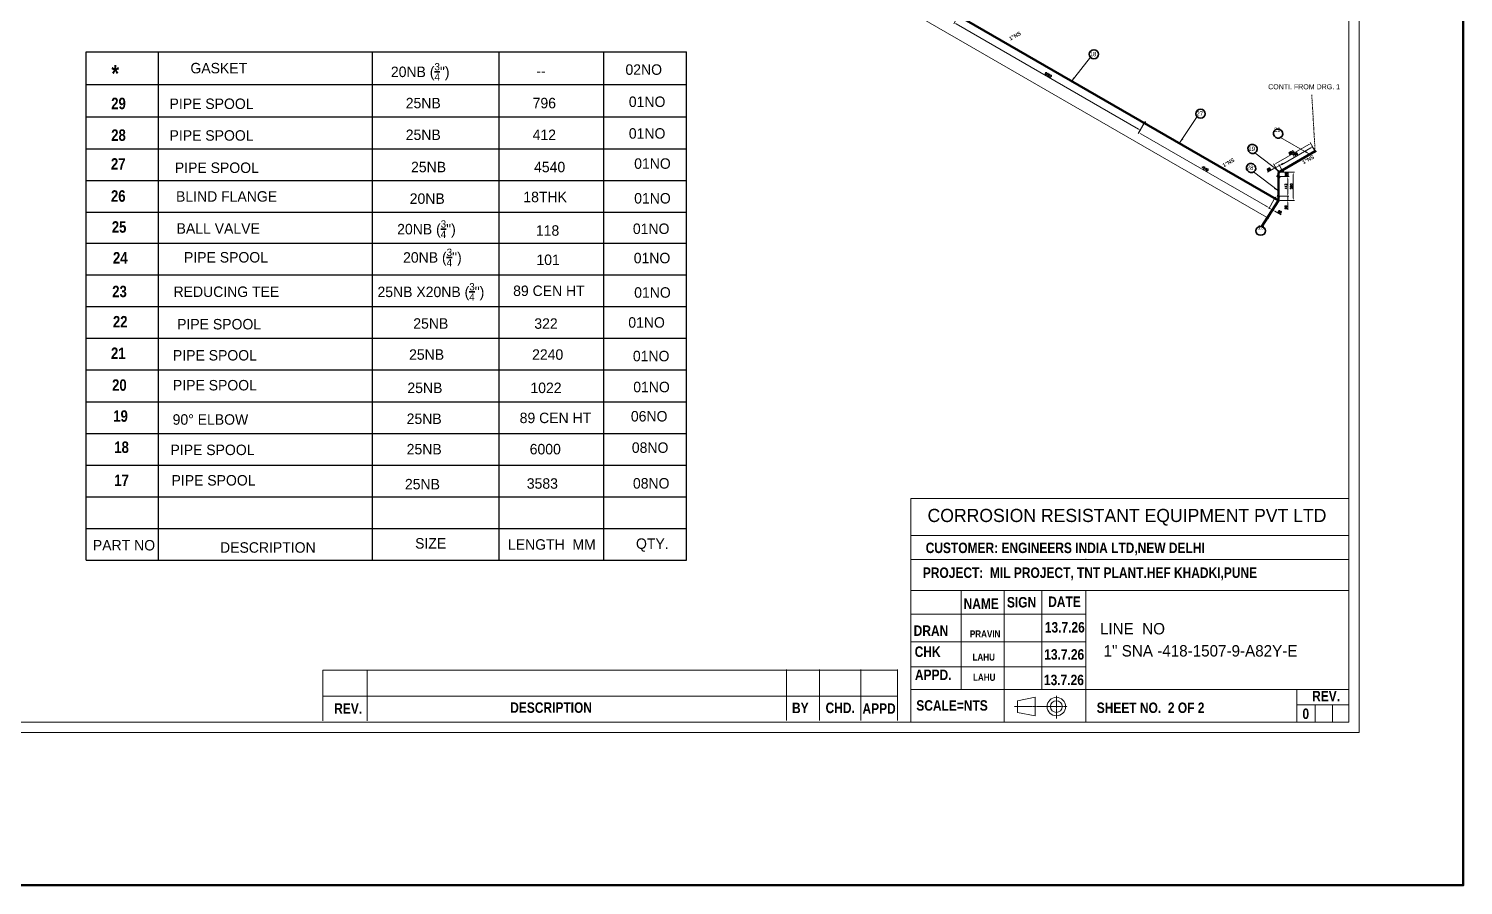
# Model space of a CAD drawing. Extents: x 111418 to 267280, y -151895 to -98368.
# Drawn here: x 198334 to 228410, y -135054 to -117101 of the extents above; entities that cross this region are included whole.
import ezdxf

# ---------------------------------------------------------------- set-up
doc = ezdxf.new("R2010")
doc.units = 0
doc.header["$MEASUREMENT"] = 0
doc.linetypes.add('CENTER', pattern=[2, 1.25, -0.25, 0.25, -0.25])
doc.linetypes.add('HIDDEN', pattern=[0.375, 0.25, -0.125])
doc.layers.get('0').update_dxf_attribs({"lineweight": 5})
doc.layers.get('DEFPOINTS').update_dxf_attribs({"lineweight": 5})
doc.layers.add('TEXT', color=4, linetype='Continuous', lineweight=5)
doc.styles.add('CHEM', font='isocp.shx')
doc.styles.add('MtXpl_Arial_Narrow', font='ARIALNB.TTF')
doc.styles.add('romans', font='romans.shx')
doc.styles.get("Standard").update_dxf_attribs({"font": 'romans.shx'})
doc.dimstyles.new('CHEM@123', dxfattribs={"dimscale": 26, "dimtxt": 1, "dimasz": 1, "dimexe": 0.5, "dimexo": 0.5, "dimgap": 0.4, "dimtad": 1, "dimdec": 0, "dimzin": 12, "dimdsep": 46, "dimtxsty": 'CHEM', "dimcen": 0.09, "dimclrd": 251, "dimclre": 251, "dimclrt": 3, "dimadec": 1, "dimazin": 2, "dimtfac": 1, "dimtdec": 0, "dimtmove": 0, "dimatfit": 3, "dimfxl": 0.18, "dimtolj": 1, "dimtzin": 0, "dimlwd": -1, "dimlwe": -1, "dimarcsym": 0})

# ---------------------------------------------------------------- blocks, each defined once
blk = doc.blocks.new('*D924')
at = {"layer": 'DEFPOINTS', "color": 0, "lineweight": 50, "ltscale": 100, "transparency": 16777216}
for p in [(224536, -120111), (224536, -120701), (224846, -120701)]:
    blk.add_point(p, dxfattribs=at)
at = {"layer": 'TEXT', "color": 2, "ltscale": 100, "transparency": 16777216}
for p, q in [((224559, -120111), (224868, -120111)), ((224846, -120156), (224846, -120656)), ((224559, -120701), (224868, -120701))]:
    blk.add_line(p, q, dxfattribs=at)
at = {"layer": 'TEXT', "color": 2, "lineweight": 50, "ltscale": 100, "transparency": 16777216}
for points in [[(224838, -120156), (224853, -120156), (224846, -120111)], [(224838, -120656), (224853, -120656), (224846, -120701)]]:
    blk.add_solid(points, dxfattribs=at)
at = {"layer": 'TEXT', "color": 0, "lineweight": 20, "ltscale": 100, "transparency": 16777216, "insert": (224805, -120406), "char_height": 45, "attachment_point": 5, "rotation": 90, "style": 'romans'}
blk.add_mtext('\\A1;590', dxfattribs=at)
blk = doc.blocks.new('*D938')
at = {"layer": 'DEFPOINTS', "color": 0, "lineweight": 50, "ltscale": 100, "transparency": 16777216}
for p in [(199123, -106029), (224536, -120701), (224322, -121073)]:
    blk.add_point(p, dxfattribs=at)
at = {"layer": 'TEXT', "color": 2, "ltscale": 100, "transparency": 16777216}
for p, q in [((199112, -106048), (198897, -106420)), ((198947, -106423), (224283, -121051)), ((224525, -120721), (224310, -121093))]:
    blk.add_line(p, q, dxfattribs=at)
at = {"layer": 'TEXT', "color": 2, "lineweight": 50, "ltscale": 100, "transparency": 16777216}
for points in [[(198951, -106417), (198943, -106430), (198908, -106401)], [(224286, -121044), (224279, -121057), (224322, -121073)]]:
    blk.add_solid(points, dxfattribs=at)
at = {"layer": 'TEXT', "color": 0, "lineweight": 20, "ltscale": 100, "transparency": 16777216, "insert": (211635, -113702), "char_height": 45, "attachment_point": 5, "rotation": 329.9996, "style": 'romans'}
blk.add_mtext('\\A1;40718', dxfattribs=at)
blk = doc.blocks.new('*D933')
at = {"layer": 'DEFPOINTS', "color": 0, "lineweight": 50, "ltscale": 100, "transparency": 16777216}
for p in [(225303, -119669), (224443, -119951), (224536, -120111)]:
    blk.add_point(p, dxfattribs=at)
at = {"layer": 'TEXT', "color": 2, "ltscale": 100, "transparency": 16777216}
for p, q in [((225171, -119531), (224482, -119928)), ((225292, -119649), (225199, -119489)), ((224525, -120092), (224432, -119931))]:
    blk.add_line(p, q, dxfattribs=at)
at = {"layer": 'TEXT', "color": 2, "lineweight": 50, "ltscale": 100, "transparency": 16777216}
for points in [[(225167, -119524), (225175, -119537), (225210, -119508)], [(224479, -119922), (224486, -119935), (224443, -119951)]]:
    blk.add_solid(points, dxfattribs=at)
at = {"layer": 'TEXT', "color": 0, "lineweight": 20, "ltscale": 100, "transparency": 16777216, "insert": (224806, -119694), "char_height": 45, "attachment_point": 5, "rotation": 30, "style": 'romans'}
blk.add_mtext('\\A1;885', dxfattribs=at)
blk = doc.blocks.new('*D934')
at = {"layer": 'DEFPOINTS', "color": 0, "lineweight": 50, "ltscale": 100, "transparency": 16777216}
for p in [(224478, -120010), (224536, -120111), (224613, -120067)]:
    blk.add_point(p, dxfattribs=at)
at = {"layer": 'TEXT', "color": 2, "ltscale": 100, "transparency": 16777216}
for p, q in [((224525, -120092), (224467, -119991)), ((224555, -119966), (224478, -120010)), ((224602, -120047), (224544, -119946)), ((224594, -119943), (224633, -119921)), ((224439, -120033), (224308, -120109))]:
    blk.add_line(p, q, dxfattribs=at)
at = {"layer": 'TEXT', "color": 2, "lineweight": 50, "ltscale": 100, "transparency": 16777216}
for points in [[(224590, -119937), (224598, -119950), (224555, -119966)], [(224435, -120026), (224443, -120039), (224478, -120010)]]:
    blk.add_solid(points, dxfattribs=at)
at = {"layer": 'TEXT', "color": 0, "lineweight": 20, "ltscale": 100, "transparency": 16777216, "insert": (224333, -120047), "char_height": 45, "attachment_point": 5, "rotation": 30, "style": 'romans'}
blk.add_mtext('\\A1;89', dxfattribs=at)
blk = doc.blocks.new('*D946')
at = {"layer": 'DEFPOINTS', "color": 0, "lineweight": 50, "ltscale": 100, "transparency": 16777216}
for p in [(225249, -119575), (225303, -119669), (224613, -120067)]:
    blk.add_point(p, dxfattribs=at)
at = {"layer": 'TEXT', "color": 2, "ltscale": 100, "transparency": 16777216}
for p, q in [((224598, -119951), (225210, -119598)), ((225292, -119649), (225237, -119556)), ((224602, -120047), (224548, -119954))]:
    blk.add_line(p, q, dxfattribs=at)
at = {"layer": 'TEXT', "color": 2, "lineweight": 50, "ltscale": 100, "transparency": 16777216}
for points in [[(225206, -119591), (225213, -119604), (225249, -119575)], [(224594, -119944), (224602, -119957), (224559, -119973)]]:
    blk.add_solid(points, dxfattribs=at)
at = {"layer": 'TEXT', "color": 0, "lineweight": 20, "ltscale": 100, "transparency": 16777216, "insert": (224884, -119739), "char_height": 45, "attachment_point": 5, "rotation": 30, "style": 'romans'}
blk.add_mtext('\\A1;796', dxfattribs=at)
blk = doc.blocks.new('*D947')
at = {"layer": 'DEFPOINTS', "color": 0, "lineweight": 50, "ltscale": 100, "transparency": 16777216}
for p in [(224536, -120111), (224536, -120200), (224737, -120200)]:
    blk.add_point(p, dxfattribs=at)
at = {"layer": 'TEXT', "color": 2, "ltscale": 100, "transparency": 16777216}
for p, q in [((224559, -120111), (224760, -120111)), ((224559, -120200), (224760, -120200)), ((224737, -120111), (224737, -120200))]:
    blk.add_line(p, q, dxfattribs=at)
at = {"layer": 'TEXT', "color": 0, "lineweight": 20, "ltscale": 100, "transparency": 16777216, "insert": (224697, -120151), "char_height": 45, "attachment_point": 5, "rotation": 90, "style": 'romans'}
blk.add_mtext('\\A1;89', dxfattribs=at)
blk = doc.blocks.new('*D948')
at = {"layer": 'DEFPOINTS', "color": 0, "lineweight": 50, "ltscale": 100, "transparency": 16777216}
for p in [(224536, -120613), (224536, -120701), (224729, -120701)]:
    blk.add_point(p, dxfattribs=at)
at = {"layer": 'TEXT', "color": 2, "ltscale": 100, "transparency": 16777216}
for p, q in [((224729, -120568), (224729, -120523)), ((224559, -120613), (224751, -120613)), ((224559, -120701), (224751, -120701)), ((224729, -120613), (224729, -120701)), ((224729, -120746), (224729, -120898))]:
    blk.add_line(p, q, dxfattribs=at)
at = {"layer": 'TEXT', "color": 2, "lineweight": 50, "ltscale": 100, "transparency": 16777216}
for points in [[(224721, -120568), (224736, -120568), (224729, -120613)], [(224721, -120746), (224736, -120746), (224729, -120701)]]:
    blk.add_solid(points, dxfattribs=at)
at = {"layer": 'TEXT', "color": 0, "lineweight": 20, "ltscale": 100, "transparency": 16777216, "insert": (224688, -120845), "char_height": 45, "attachment_point": 5, "rotation": 90, "style": 'romans'}
blk.add_mtext('\\A1;89', dxfattribs=at)
blk = doc.blocks.new('*D949')
at = {"layer": 'DEFPOINTS', "color": 0, "lineweight": 50, "ltscale": 100, "transparency": 16777216}
for p in [(224536, -120200), (224729, -120200), (224536, -120613)]:
    blk.add_point(p, dxfattribs=at)
at = {"layer": 'TEXT', "color": 2, "ltscale": 100, "transparency": 16777216}
for p, q in [((224559, -120200), (224751, -120200)), ((224729, -120568), (224729, -120245)), ((224559, -120613), (224751, -120613))]:
    blk.add_line(p, q, dxfattribs=at)
at = {"layer": 'TEXT', "color": 2, "lineweight": 50, "ltscale": 100, "transparency": 16777216}
for points in [[(224721, -120245), (224736, -120245), (224729, -120200)], [(224721, -120568), (224736, -120568), (224729, -120613)]]:
    blk.add_solid(points, dxfattribs=at)
at = {"layer": 'TEXT', "color": 0, "lineweight": 20, "ltscale": 100, "transparency": 16777216, "insert": (224688, -120407), "char_height": 45, "attachment_point": 5, "rotation": 90, "style": 'romans'}
blk.add_mtext('\\A1;412', dxfattribs=at)
blk = doc.blocks.new('*D955')
at = {"layer": 'DEFPOINTS', "color": 0, "lineweight": 50, "ltscale": 100, "transparency": 16777216}
for p in [(217827, -116828), (221724, -119078), (221639, -119226)]:
    blk.add_point(p, dxfattribs=at)
at = {"layer": 'TEXT', "color": 2, "ltscale": 100, "transparency": 16777216}
for p, q in [((217816, -116847), (217730, -116996)), ((217780, -116999), (221600, -119204)), ((221713, -119097), (221627, -119246))]:
    blk.add_line(p, q, dxfattribs=at)
at = {"layer": 'TEXT', "color": 2, "lineweight": 50, "ltscale": 100, "transparency": 16777216}
for points in [[(217784, -116992), (217777, -117005), (217741, -116976)], [(221603, -119197), (221596, -119210), (221639, -119226)]]:
    blk.add_solid(points, dxfattribs=at)
at = {"layer": 'TEXT', "color": 0, "lineweight": 20, "ltscale": 100, "transparency": 16777216, "insert": (219710, -118066), "char_height": 45, "attachment_point": 5, "rotation": 330, "style": 'romans'}
blk.add_mtext('\\A1;6000', dxfattribs=at)
blk = doc.blocks.new('*D956')
at = {"layer": 'DEFPOINTS', "color": 0, "lineweight": 50, "ltscale": 100, "transparency": 16777216}
for p in [(221724, -119078), (224343, -120857), (224459, -120657)]:
    blk.add_point(p, dxfattribs=at)
at = {"layer": 'TEXT', "color": 2, "ltscale": 100, "transparency": 16777216}
for p, q in [((221713, -119097), (221597, -119298)), ((221647, -119301), (224304, -120835)), ((224448, -120676), (224332, -120877))]:
    blk.add_line(p, q, dxfattribs=at)
at = {"layer": 'TEXT', "color": 2, "lineweight": 50, "ltscale": 100, "transparency": 16777216}
for points in [[(221651, -119294), (221644, -119307), (221609, -119278)], [(224308, -120828), (224301, -120841), (224343, -120857)]]:
    blk.add_solid(points, dxfattribs=at)
at = {"layer": 'TEXT', "color": 0, "lineweight": 20, "ltscale": 100, "transparency": 16777216, "insert": (222996, -120033), "char_height": 45, "attachment_point": 5, "rotation": 330, "style": 'romans'}
blk.add_mtext('\\A1;4540', dxfattribs=at)
blk = doc.blocks.new('*D957')
at = {"layer": 'DEFPOINTS', "color": 0, "lineweight": 50, "ltscale": 100, "transparency": 16777216}
for p in [(224419, -120904), (224459, -120657), (224536, -120701)]:
    blk.add_point(p, dxfattribs=at)
at = {"layer": 'TEXT', "color": 2, "ltscale": 100, "transparency": 16777216}
for p, q in [((224303, -120837), (224264, -120814)), ((224448, -120676), (224331, -120879)), ((224342, -120859), (224419, -120904)), ((224525, -120721), (224408, -120923)), ((224458, -120926), (224590, -121002))]:
    blk.add_line(p, q, dxfattribs=at)
at = {"layer": 'TEXT', "color": 2, "lineweight": 50, "ltscale": 100, "transparency": 16777216}
for points in [[(224307, -120830), (224300, -120843), (224342, -120859)], [(224462, -120920), (224455, -120933), (224419, -120904)]]:
    blk.add_solid(points, dxfattribs=at)
at = {"layer": 'TEXT', "color": 0, "lineweight": 20, "ltscale": 100, "transparency": 16777216, "insert": (224564, -120940), "char_height": 45, "attachment_point": 5, "rotation": 330, "style": 'romans'}
blk.add_mtext('\\A1;89', dxfattribs=at)

msp = doc.modelspace()

# ---------------------------------------------------------------- linework, layer by layer
at = {"lineweight": 20}
for p, q in [((216827.7, -126946.3), (216827.7, -131638.1)), ((216827.7, -126946.3), (226009.1, -126946.3)), ((216827.7, -127720), (226009.1, -127720)), ((216827.7, -128224.3), (226009.1, -128224.3)), ((220494.3, -128215.1), (220494.3, -128224.3)), ((216827.7, -128875.9), (226009.1, -128875.9)), ((217881, -128875.9), (217881, -130953.1)), ((218784.3, -128875.9), (218784.3, -131638.1)), ((219575.9, -128875.9), (219575.9, -130953.1)), ((220494.3, -128875.9), (220494.3, -131638.1)), ((216827.7, -129371.8), (220494.3, -129371.8)), ((216827.7, -129954.4), (220494.3, -129954.4)), ((216827.7, -130478.1), (220494.3, -130478.1)), ((204498.1, -130543.8), (216544.9, -130543.8)), ((205431.2, -130543.8), (205431.2, -131610.5)), ((214218.5, -130531), (214218.5, -131597.7)), ((214911, -130531), (214911, -131597.7)), ((215776.7, -130531), (215776.7, -131597.7)), ((216544.9, -130531), (216544.9, -131597.7)), ((204498.1, -131091.5), (216544.9, -131091.5)), ((216827.7, -130953.1), (226009.1, -130953.1)), ((219067, -131185.8), (219433.1, -131114.6)), ((219433.1, -131308.2), (219433.1, -131114.6)), ((224923, -130953.1), (224923, -131638.1)), ((219067, -131185.8), (219067, -131308.2)), ((219067, -131430.7), (219067, -131308.2)), ((219067, -131430.7), (219433.1, -131501.9)), ((219433.1, -131308.2), (219433.1, -131501.9)), ((224923, -131270.7), (226009.1, -131270.7)), ((225303.8, -131270.7), (225303.8, -131638.1)), ((225669.4, -131270.7), (225669.4, -131638.1))]:
    msp.add_line(p, q, dxfattribs=at)
at = {"color": 2, "linetype": 'CENTER', "lineweight": 20, "ltscale": 3}
for p, q in [((219878.6, -131081.9), (219878.6, -131557.9)), ((218993.4, -131308.2), (220107.2, -131308.2))]:
    msp.add_line(p, q, dxfattribs=at)
at = {"lineweight": 20}
for radius in [193.7, 122.4]:
    msp.add_circle((219878.6, -131308.2), radius, dxfattribs=at)
at = {"layer": 'TEXT', "color": 4, "lineweight": 50, "ltscale": 100}
for p, q in [((198967.7, -105939.5), (224536.2, -120701.5)), ((221694.3, -119095.3), (221755.6, -119059.9)), ((224536.2, -120111.5), (225302.8, -119668.9)), ((225282.3, -119657), (225325.7, -119682.1)), ((224501.6, -120180.5), (224572.3, -120221.3)), ((224536.2, -120701.5), (224536.2, -120111.5)), ((224586.3, -120051.4), (224645.2, -120085.4)), ((224510.4, -120598.1), (224561.5, -120627.6))]:
    msp.add_line(p, q, dxfattribs=at)
at = {"layer": 'TEXT', "color": 7, "lineweight": 25, "ltscale": 100}
for p, q in [((199541.5, -128239.5), (199541.5, -117586.2)), ((199541.5, -117586.2), (212125, -117586.2)), ((201054.6, -128239.5), (201054.6, -117586.2)), ((205539.2, -128239.5), (205539.2, -117586.2)), ((208198.1, -128239.5), (208198.1, -117586.2)), ((210389.1, -128239.5), (210389.1, -117586.2)), ((212125, -128239.5), (212125, -117586.2)), ((199541.5, -118268.8), (212125, -118268.8)), ((199541.5, -118951.3), (212125, -118951.3)), ((199541.5, -119615.5), (212125, -119615.5)), ((199541.5, -120279.8), (212125, -120279.8)), ((199541.5, -120944), (212125, -120944)), ((199541.5, -121597.2), (212125, -121597.2)), ((199541.5, -122261.4), (212125, -122261.4)), ((199541.5, -122925.7), (212125, -122925.7)), ((199541.5, -123589.9), (212125, -123589.9)), ((199541.5, -124254.1), (212125, -124254.1)), ((199541.5, -124918.3), (212125, -124918.3)), ((199541.5, -125582.6), (212125, -125582.6)), ((199541.5, -126246.8), (212125, -126246.8)), ((199541.5, -126911), (212125, -126911)), ((199541.5, -127575.3), (212125, -127575.3)), ((199541.5, -128239.5), (212125, -128239.5))]:
    msp.add_line(p, q, dxfattribs=at)
at = {"layer": 'TEXT', "color": 7, "lineweight": 5, "ltscale": 100}
for p, q in [((220188.7, -118215.8), (220594.5, -117697)), ((222470.5, -119489.4), (222831.2, -118944.6)), ((225182.5, -119732.9), (224577.7, -119379.4)), ((224565.1, -120101.6), (224042.7, -119700.5)), ((224535.7, -120501.8), (224013.2, -120100.8))]:
    msp.add_line(p, q, dxfattribs=at)
at = {"layer": 'TEXT', "color": 7, "linetype": 'HIDDEN', "lineweight": 15, "ltscale": 100}
msp.add_line((225302.8, -119668.9), (225233.8, -118489.5), dxfattribs=at)
at = {"layer": 'TEXT', "color": 7, "lineweight": 50, "ltscale": 100}
for p, q in [((224536.2, -120701.5), (224178, -121254.2)), ((224484, -120642.7), (224440.5, -120667.7))]:
    msp.add_line(p, q, dxfattribs=at)
at = {"layer": 'TEXT', "color": 7, "lineweight": 20, "ltscale": 100}
msp.add_line((204498.1, -130543.8), (204498.1, -131610.5), dxfattribs=at)
at = {"layer": 'TEXT', "color": 3, "lineweight": 50, "ltscale": 100}
msp.add_lwpolyline([(178718.3, -98628), (228410, -98628), (228410, -135054.2), (178718.3, -135054.2)], close=True, dxfattribs=at)
at = {"layer": 'TEXT', "color": 7, "lineweight": 20, "ltscale": 100}
for points in [[(182384.7, -102360.8), (226224.5, -102360.8), (226224.5, -131853.6), (182384.7, -131853.6)], [(182600.2, -102576.2), (226009.1, -102576.2), (226009.1, -131638.1), (182600.2, -131638.1)]]:
    msp.add_lwpolyline(points, close=True, dxfattribs=at)
at = {"layer": 'TEXT', "color": 3, "lineweight": 35, "ltscale": 100}
for centre, major_axis in [((220665.4, -117636.6), (99.5, 0)), ((222902.1, -118884.2), (99.5, 0)), ((224525.8, -119299.4), (85.5, -50.8)), ((223990.8, -119620.5), (85.5, -50.8)), ((223961.4, -120020.8), (85.5, -50.8)), ((224161.4, -121337.6), (99.5, 0))]:
    msp.add_ellipse(centre, major_axis=major_axis, ratio=0.9427685, start_param=-1.5707963, end_param=4.712389, dxfattribs=at)
at = {"layer": 'TEXT', "color": 2, "lineweight": 50, "ltscale": 100}
for points in [[(220233.9, -118122.9), (220261.5, -118142.4), (220189.1, -118215.3)], [(222515.7, -119396.5), (222543.3, -119416.1), (222470.9, -119488.9)], [(225089.2, -119688.5), (225108.5, -119660.8), (225182, -119732.5)], [(224471.8, -120057.2), (224491.1, -120029.5), (224564.6, -120101.2)], [(224442.4, -120457.4), (224461.7, -120429.7), (224535.1, -120501.4)], [(224499.4, -120798), (224470.2, -120781), (224535.9, -120702.1)]]:
    msp.add_solid(points, dxfattribs=at)

# ---------------------------------------------------------------- texts
at = {"color": 7, "style": 'MtXpl_Arial_Narrow'}
for p in [(218914.8, -117351.7), (223389.9, -120006.2), (225061.1, -119942.8)]:
    msp.add_text('1"NS', height=79.53, rotation=29.4104, dxfattribs=at).set_placement(p)
at = {"color": 3, "char_height": 91.408, "attachment_point": 5}
for s, insert in [('\\pt91.40793; {\\fMS PGothic|b0|i0|c0|p34;18}', (220615.7, -117633.6)), ('\\pt91.40793; {\\fMS PGothic|b0|i0|c0|p34;27}', (222852.4, -118881.2))]:
    msp.add_mtext(s, dxfattribs=dict(at, insert=insert))
at = {"color": 7, "lineweight": 35, "attachment_point": 5, "style": 'MtXpl_Arial_Narrow'}
for s, insert, char_height in [('*', (200148.3, -118039.2), 359.9), ('{\\fMS UI Gothic|b0|i0|c0|p34;GASKET}', (202319.9, -117928.8), 219.36), ('{\\fMS UI Gothic|b0|i0|c0|p34;02NO}', (211228.5, -117959.5), 219.36), ('29', (200217.3, -118669.6), 239.92), ('{\\fMS UI Gothic|b0|i0|c0|p34;PIPE SPOOL }', (202167.7, -118676.1), 219.36), ('{\\fMS UI Gothic|b0|i0|c0|p34;01NO}', (211299.1, -118633.4), 219.36), ('28', (200217.3, -119333.8), 239.92), ('{\\fMS UI Gothic|b0|i0|c0|p34;PIPE SPOOL }', (202167.7, -119340.3), 219.36), ('{\\fMS UI Gothic|b0|i0|c0|p34;01NO}', (211299.1, -119297.6), 219.36), ('27', (200211.5, -119934.9), 239.92), ('{\\fMS UI Gothic|b0|i0|c0|p34;PIPE SPOOL }', (202279.1, -120016.6), 219.36), ('{\\fMS UI Gothic|b0|i0|c0|p34;01NO}', (211411.5, -119929.3), 219.36), ('26', (200211.5, -120609.4), 239.92), ('{\\fMS UI Gothic|b0|i0|c0|p34;BLIND FLANGE}', (202482.3, -120618.1), 219.36), ('{\\fMS UI Gothic|b0|i0|c0|p34;01NO}', (211411.5, -120657), 219.36), ('25', (200229.2, -121258.3), 239.92), ('24', (200254.2, -121902.8), 239.92), ('23', (200238.4, -122610.3), 239.92), ('22', (200252.5, -123242.1), 239.92), ('{\\fMS UI Gothic|b0|i0|c0|p34;PIPE SPOOL }', (202326.2, -123295.6), 219.36), ('{\\fMS UI Gothic|b0|i0|c0|p34;01NO}', (211287.7, -123259.4), 219.36), ('21', (200211.8, -123903.6), 239.92), ('{\\fMS UI Gothic|b0|i0|c0|p34;PIPE SPOOL }', (202238.1, -123947), 219.36), ('{\\fMS UI Gothic|b0|i0|c0|p34;01NO}', (211384.6, -123963.7), 219.36), ('20', (200235.5, -124571.5), 239.92), ('{\\fMS UI Gothic|b0|i0|c0|p34;PIPE SPOOL }', (202238.1, -124574.3), 219.36), ('{\\fMS UI Gothic|b0|i0|c0|p34;01NO}', (211392.2, -124612.2), 219.36), ('19', (200260.3, -125221), 239.92), ('{\\fMS UI Gothic|b0|i0|c0|p34;PIPE SPOOL }', (202187.7, -125929.5), 219.36), ('{\\fMS UI Gothic|b0|i0|c0|p34;08NO}', (211362, -125882.9), 219.36), ('{\\fMS UI Gothic|b0|i0|c0|p34;SIZE}', (206761.7, -127888.7), 219.36), ('{\\fMS UI Gothic|b0|i0|c238|p34;QTY.}', (211408.4, -127923.5), 219.36)]:
    msp.add_mtext(s, dxfattribs=dict(at, insert=insert, char_height=char_height))
at = {"color": 3, "lineweight": 35, "char_height": 219.36, "attachment_point": 5, "style": 'MtXpl_Arial_Narrow'}
for s, insert, width in [('\\A1;{\\fMS UI Gothic|b0|i0|c0|p34;20NB (\\H0.7x;\\S3/4;\\H1.42857x;")}', (206542.1, -118005.2), 2326.229), ('\\A1;{\\fMS UI Gothic|b0|i0|c0|p34;20NB (\\H0.7x;\\S3/4;\\H1.42857x;")}', (206673.3, -121301.6), 2326.229), ('{\\fMS UI Gothic|b0|i0|c0|p34;118}', (209212.3, -121332.3), 438.218), ('\\A1;{\\fMS UI Gothic|b0|i0|c0|p34; 20NB (\\H0.7x;\\S3/4;\\H1.42857x;")}', (206756.9, -121895.1), 2326.229), ('{\\fMS UI Gothic|b0|i0|c0|p34;101}', (209223.3, -121945.9), 438.218), ('\\A1;{\\fMS UI Gothic|b0|i0|c0|p34;25NB X20NB (\\H0.7x;\\S3/4;\\H1.42857x;")}', (206766.2, -122616.9), 2326.229), ('{\\fMS UI Gothic|b0|i0|c0|p34;89 CEN HT}', (209240.5, -122595.6), 4862.693), ('{\\fMS UI Gothic|b0|i0|c0|p34;25NB}', (206625.2, -125277.4), 438.218), ('{\\fMS UI Gothic|b0|i0|c0|p34;89 CEN HT}', (209377.1, -125259.4), 2735.159), ('{\\fMS UI Gothic|b0|i0|c0|p34;25NB}', (206589.1, -126648.1), 438.218)]:
    msp.add_mtext(s, dxfattribs=dict(at, insert=insert, width=width))
at = {"color": 7, "lineweight": 35, "char_height": 219.36, "attachment_point": 5, "style": 'MtXpl_Arial_Narrow'}
for s, insert, width in [('{\\fMS UI Gothic|b0|i0|c0|p34;--}', (209073.3, -117987.2), 2735.159), ('{\\fMS UI Gothic|b0|i0|c0|p34;25NB}', (206605.7, -118661.3), 438.218), ('{\\fMS UI Gothic|b0|i0|c0|p34;796}', (209143.9, -118661.1), 2735.159), ('{\\fMS UI Gothic|b0|i0|c0|p34;25NB}', (206605.7, -119325.6), 438.218), ('{\\fMS UI Gothic|b0|i0|c0|p34;412}', (209143.9, -119325.4), 2735.159), ('{\\fMS UI Gothic|b0|i0|c0|p34;25NB}', (206717.1, -120001.8), 438.218), ('{\\fMS UI Gothic|b0|i0|c0|p34;4540}', (209255.3, -120001.6), 2735.159), ('{\\fMS UI Gothic|b0|i0|c0|p34;20NB}', (206689.1, -120663.6), 438.218), ('{\\fMS UI Gothic|b0|i0|c0|p34;18THK}', (209161.1, -120628.9), 438.218), ('{\\fMS UI Gothic|b0|i0|c0|p34;25NB}', (206764.2, -123280.9), 438.218), ('{\\fMS UI Gothic|b0|i0|c0|p34;322}', (209179.2, -123282.8), 2735.159), ('{\\fMS UI Gothic|b0|i0|c0|p34;25NB}', (206676.1, -123932.3), 438.218), ('{\\fMS UI Gothic|b0|i0|c0|p34;2240}', (209214.3, -123932.1), 2735.159), ('{\\fMS UI Gothic|b0|i0|c0|p34;25NB}', (206640.7, -124629.9), 438.218), ('{\\fMS UI Gothic|b0|i0|c0|p34;1022}', (209178.9, -124629.7), 2735.159), ('{\\fMS UI Gothic|b0|i0|c0|p34;25NB}', (206625.7, -125914.7), 438.218), ('{\\fMS UI Gothic|b0|i0|c0|p34;6000}', (209163.9, -125914.5), 2735.159)]:
    msp.add_mtext(s, dxfattribs=dict(at, insert=insert, width=width))
at = {"color": 3, "lineweight": 20, "attachment_point": 5}
for s, insert, char_height in [(' {\\fLeelawadee UI Semilight|b0|i0|c0|p34; CONTI. FROM DRG. 1}', (225015, -118318.1), 106.811), (' {\\fLeelawadee UI Semilight|b0|i0|c0|p34; LINE  NO}', (221348.6, -129678.3), 238.338), (' {\\fLeelawadee UI Semilight|b0|i0|c0|p34;1" SNA -418-1507-9-A82Y-E}', (222819.8, -130141.9), 238.338)]:
    msp.add_mtext(s, dxfattribs=dict(at, insert=insert, char_height=char_height))
at = {"color": 3, "insert": (224509.5, -119220), "char_height": 91.408, "width": 25.876, "attachment_point": 5, "rotation": 0.33617}
msp.add_mtext('\\pt91.40793; {\\fMS PGothic|b0|i0|c0|p34;29}', dxfattribs=at)
at = {"color": 3, "char_height": 91.408, "attachment_point": 5}
for s, insert, rotation in [('\\pt91.40793; {\\fMS PGothic|b0|i0|c0|p34;19}', (223941.3, -119615.5), 357.63494), ('\\pt91.40793; {\\fMS PGothic|b0|i0|c0|p34;28}', (223909.7, -120011.2), 355.23674)]:
    msp.add_mtext(s, dxfattribs=dict(at, insert=insert, rotation=rotation))
at = {"color": 3, "lineweight": 35, "attachment_point": 5, "style": 'MtXpl_Arial_Narrow'}
for s, insert, char_height in [('{\\fMS UI Gothic|b0|i0|c0|p34;BALL VALVE}', (202307.2, -121287), 219.36), ('{\\fMS UI Gothic|b0|i0|c0|p34;01NO}', (211384.6, -121295.1), 219.36), ('{\\fMS UI Gothic|b0|i0|c0|p34; PIPE SPOOL}', (202429.4, -121893.5), 219.36), ('{\\fMS UI Gothic|b0|i0|c0|p34;01NO}', (211402.1, -121909.2), 219.36), ('{\\fMS UI Gothic|b0|i0|c0|p34; REDUCING TEE}', (202438.7, -122615.4), 219.36), ('{\\fMS UI Gothic|b0|i0|c0|p34;01NO}', (211411.5, -122631.1), 219.36), ('{\\fMS UI Gothic|b0|i0|c0|p34;06NO}', (211342.3, -125225.3), 219.36), ('{\\fMS UI Gothic|b0|i0|c0|p34;90%%D ELBOW}', (202144.3, -125293.1), 219.36), ('18', (200281.5, -125874), 239.92), ('17', (200281.5, -126565.7), 239.92), ('{\\fMS UI Gothic|b0|i0|c0|p34;PIPE SPOOL }', (202209, -126567.6), 219.36), ('{\\fMS UI Gothic|b0|i0|c0|p34;3583}', (209102.8, -126634.6), 219.36), ('{\\fMS UI Gothic|b0|i0|c0|p34;08NO}', (211384.9, -126630.8), 219.36)]:
    msp.add_mtext(s, dxfattribs=dict(at, insert=insert, char_height=char_height))
at = {"color": 3, "insert": (224167.9, -121262.2), "char_height": 91.408, "width": 150.861, "attachment_point": 5}
msp.add_mtext('\\pt91.40793; {\\fMS PGothic|b0|i0|c0|p34;19}', dxfattribs=at)
at = {"color": 4, "lineweight": 20, "insert": (221359.1, -127340.5), "char_height": 275.855, "attachment_point": 5}
msp.add_mtext('{\\fMS UI Gothic|b0|i0|c0|p34;CORROSION RESISTANT EQUIPMENT PVT LTD}', dxfattribs=at)
at = {"color": 7, "lineweight": 25, "char_height": 219.36, "attachment_point": 5, "style": 'MtXpl_Arial_Narrow'}
for s, insert in [('{\\fMS UI Gothic|b0|i0|c0|p34;PART NO}', (200331.8, -127928.3)), ('{\\fMS UI Gothic|b0|i0|c0|p34;LENGTH  MM}', (209301.9, -127912.3)), ('{\\fMS UI Gothic|b0|i0|c0|p34;DESCRIPTION}', (203348.2, -127975.8))]:
    msp.add_mtext(s, dxfattribs=dict(at, insert=insert))
at = {"color": 7, "attachment_point": 5, "style": 'MtXpl_Arial_Narrow'}
for s, insert, char_height in [('CUSTOMER: ENGINEERS INDIA LTD,NEW DELHI  ', (220065, -128006.3), 218.927), ('PROJECT:  MIL PROJECT, TNT PLANT.HEF KHADKI,PUNE', (220582.5, -128526.7), 218.927), ('SIGN', (219149.5, -129123.3), 218.93), ('DATE', (220048.6, -129110.6), 218.93), ('NAME', (218304.3, -129152), 218.93), ('DRAN', (217249.7, -129717.3), 218.93), ('13.7.26', (220055.1, -129648.2), 218.93), ('PRAVIN', (218385.8, -129785.5), 147.85), ('CHK', (217180.3, -130159), 218.93), ('LAHU', (218355.9, -130271), 147.85), ('13.7.26', (220043.5, -130217.1), 218.93), ('APPD.', (217296.7, -130643.7), 218.93), ('LAHU', (218365.5, -130695.9), 147.85), ('13.7.26', (220037.7, -130751.1), 218.93), ('REV.', (225532.8, -131088.1), 218.93), ('REV.', (205031.4, -131349.6), 218.93), ('DESCRIPTION', (209286, -131331.2), 218.927), ('BY', (214510.7, -131336.8), 218.93), ('CHD.', (215346.9, -131336.8), 218.93), ('APPD', (216161.7, -131349.6), 218.93), ('SCALE=NTS', (217691.1, -131286.3), 218.93), ('0', (225106.6, -131460.1), 218.9)]:
    msp.add_mtext(s, dxfattribs=dict(at, insert=insert, char_height=char_height))
at = {"color": 7, "insert": (221854, -131335), "char_height": 218.927, "width": 2260.79, "attachment_point": 5, "style": 'MtXpl_Arial_Narrow'}
msp.add_mtext('SHEET NO.  2 OF 2', dxfattribs=at)

# ---------------------------------------------------------------- dimensions: what is measured, and where the dimension line sits
at = {"layer": 'TEXT', "color": 7, "lineweight": 20, "ltscale": 100}
for p1, p2, distance, text, picture, middle in [((199122.9, -106028.9), (224536.2, -120701.5), -429.2, '40718', '*D938', (211635.2, -113701.8)), ((217827.1, -116828), (221724.2, -119078), -171.3, '6000', '*D955', (219710.3, -118066.3)), ((221724.2, -119078), (224459.2, -120657), -231.4, '4540', '*D956', (222996.2, -120032.8))]:
    dim = msp.add_aligned_dim(p1=p1, p2=p2, distance=distance, text=text, dimstyle='CHEM@123', override={"dimscale": 45, "dimtxsty": 'romans', "dimclrd": 2, "dimclre": 2, "dimclrt": 0}, dxfattribs=at)
    dim.commit()
    dim.dimension.update_dxf_attribs({"geometry": picture, "text_midpoint": middle})
for p1, p2, distance, picture, middle in [((225302.8, -119668.9), (224536.2, -120111.5), -185.7, '*D933', (224806.4, -119694.3)), ((224613.3, -120067), (225302.8, -119668.9), 108.4, '*D946', (224883.6, -119739)), ((224613.3, -120067), (224536.2, -120111.5), -116.7, '*D934', (224333.5, -120047)), ((224536.2, -120111.5), (224536.2, -120701.5), 309.4, '*D924', (224805.1, -120406.5)), ((224536.2305, -120612.9703), (224536.2305, -120200.4757), -192.7554, '*D949', (224688.486, -120406.723)), ((224536.2305, -120612.9703), (224536.2305, -120701.4757), 192.7554, '*D948', (224688.486, -120844.8328)), ((224459.2, -120657), (224536.2, -120701.5), -233.5, '*D957', (224563.9, -120940.3))]:
    dim = msp.add_aligned_dim(p1=p1, p2=p2, distance=distance, dimstyle='CHEM@123', override={"dimscale": 45, "dimtxsty": 'romans', "dimclrd": 2, "dimclre": 2, "dimclrt": 0}, dxfattribs=at)
    dim.commit()
    dim.dimension.update_dxf_attribs({"geometry": picture, "text_midpoint": middle})
dim = msp.add_linear_dim(base=(224737.1, -120200.5), p1=(224536.2, -120111.5), p2=(224536.2, -120200.5), angle=270, dimstyle='CHEM@123', override={"dimscale": 45, "dimtxsty": 'romans', "dimclrd": 2, "dimclre": 2, "dimclrt": 0}, dxfattribs=at)
dim.commit()
dim.dimension.update_dxf_attribs({"geometry": '*D947', "text_midpoint": (224737.1, -120151.1), "dimtype": 161})

doc.saveas('drawing.dxf')
